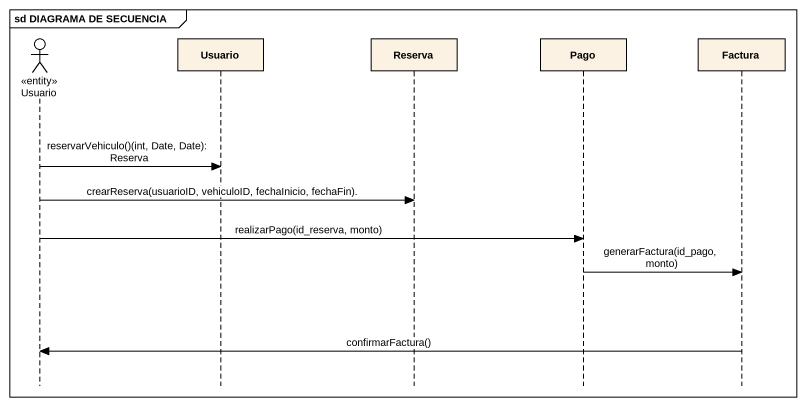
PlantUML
@startuml
mainframe sd DIAGRAMA DE SECUENCIA
hide footbox
actor Usuario <<entity>>
participant "Usuario" as Usuario_2
participant Reserva
participant Pago
participant Factura

Usuario -> Usuario_2 : reservarVehiculo()(int, Date, Date): Reserva
Usuario -> Reserva : crearReserva(usuarioID, vehiculoID, fechaInicio, fechaFin).
Usuario -> Pago : realizarPago(id_reserva, monto)
Pago -> Factura : generarFactura(id_pago, monto)
Factura -> Usuario : confirmarFactura()
@enduml
